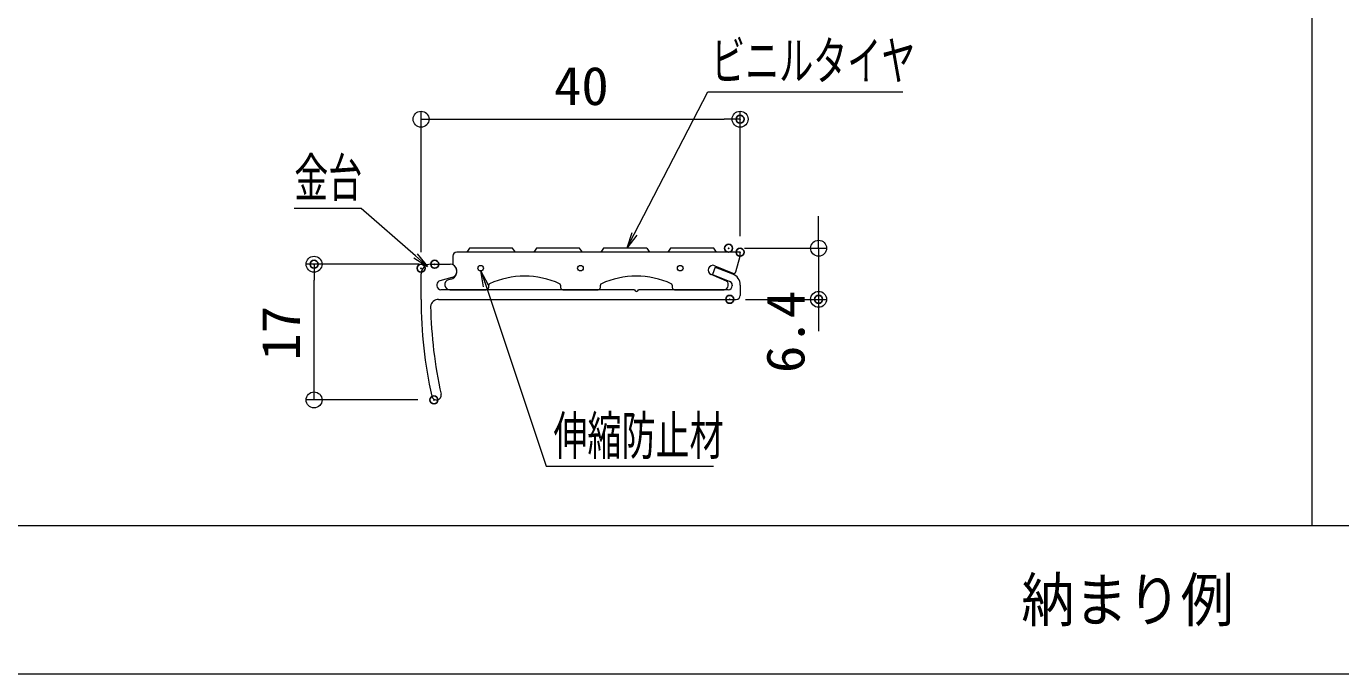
# Model space of a CAD drawing. Units: millimetres, scale not verified. Extents: x -400 to 400, y -277 to 277.
# Drawn here: x -231.9 to -67.2, y -111.6 to -30.5 of the extents above; entities that cross this region are included whole.
import ezdxf
from ezdxf.enums import TextEntityAlignment as Align

# ---------------------------------------------------------------- set-up
doc = ezdxf.new("R2010")
doc.units = ezdxf.units.MM
doc.header["$LTSCALE"] = 2
doc.header["$PDMODE"] = 32
doc.header["$PDSIZE"] = 1
for name, color, linetype, lineweight in [('0-0_zumenwaku', 6, 'Continuous', 9), ('0-2_CSLAYER1', 3, 'Continuous', 9), ('0-3_0', 1, 'Continuous', 9), ('0-D_6文字', 2, 'Continuous', 9)]:
    doc.layers.add(name, color=color, linetype=linetype, lineweight=lineweight)
doc.layers.add('0-1_moji', color=2, linetype='Continuous')
doc.layers.add('0-4_Defpoints', color=7, linetype='Continuous')
doc.styles.add('ＭＳ ゴシック', font='')
doc.styles.add('ＭＳ Ｐゴシック', font='')
doc.styles.get('ＭＳ ゴシック').set_extended_font_data('MS Gothic')
doc.styles.get('ＭＳ Ｐゴシック').set_extended_font_data('MS PGothic')

# ---------------------------------------------------------------- blocks, each defined once
blk = doc.blocks.new('_Origin')
at = {"layer": '0-3_0'}
blk.add_line((0, 0), (-2, 0), dxfattribs=at)
blk.add_circle((0, 0), 1, dxfattribs=at)
blk = doc.blocks.new('MLeader6')
at = {"layer": '0-D_6文字', "color": 1}
blk.add_line((-145.773, -38.735), (-122.038, -38.735), dxfattribs=at)
at = {"layer": '0-D_6文字'}
blk.add_line((-155.407, -56.691), (-156.623, -58.314), dxfattribs=at)
at = {"layer": '0-D_6文字', "color": 1}
blk.add_lwpolyline([(-155.704, -56.538), (-146.493, -38.735), (-145.773, -38.735)], dxfattribs=at)
at = {"layer": '0-D_6文字'}
blk.add_lwpolyline([(-156, -56.385), (-156.623, -58.314), (-155.704, -56.538)], dxfattribs=at)
at = {"layer": '0-D_6文字', "style": 'ＭＳ ゴシック', "width": 0.65}
blk.add_text('ビニルタイヤ', height=4.809, dxfattribs=at).set_placement((-146.072, -38.678), align=Align.BOTTOM_LEFT)
blk = doc.blocks.new('MLeader12')
at = {"layer": '0-D_6文字', "color": 1}
blk.add_line((-190.665, -53.359), (-198.311, -53.359), dxfattribs=at)
at = {"layer": '0-D_6文字'}
blk.add_line((-182.908, -59.028), (-181.617, -60.591), dxfattribs=at)
at = {"layer": '0-D_6文字', "color": 1}
blk.add_lwpolyline([(-183.127, -59.28), (-189.945, -53.359), (-190.665, -53.359)], dxfattribs=at)
at = {"layer": '0-D_6文字'}
blk.add_lwpolyline([(-183.345, -59.531), (-181.617, -60.591), (-183.127, -59.28)], dxfattribs=at)
at = {"layer": '0-D_6文字', "style": 'ＭＳ ゴシック', "width": 0.65}
blk.add_text('金台', height=4.809, dxfattribs=at).set_placement((-198.311, -53.31), align=Align.BOTTOM_LEFT)
blk = doc.blocks.new('MLeader17')
at = {"layer": '0-D_6文字'}
blk.add_line((-174.596, -63.165), (-174.915, -61.162), dxfattribs=at)
at = {"layer": '0-D_6文字', "color": 1}
blk.add_line((-166.016, -85.596), (-145.769, -85.596), dxfattribs=at)
at = {"layer": '0-D_6文字'}
blk.add_lwpolyline([(-173.964, -62.953), (-174.915, -61.162), (-174.28, -63.059)], dxfattribs=at)
at = {"layer": '0-D_6文字', "color": 1}
blk.add_lwpolyline([(-174.28, -63.059), (-166.736, -85.596), (-166.016, -85.596)], dxfattribs=at)
at = {"layer": '0-D_6文字', "style": 'ＭＳ ゴシック', "width": 0.65}
blk.add_text('伸縮防止材', height=4.809, dxfattribs=at).set_placement((-165.836, -85.622), align=Align.BOTTOM_LEFT)

msp = doc.modelspace()

# ---------------------------------------------------------------- linework, layer by layer
at = {"layer": '0-0_zumenwaku'}
for p, q in [((-70.815, 276.938), (-70.815, -93.062)), ((257.985, -93.062), (-400.015, -93.062)), ((-399.615, -111.586), (257.985, -111.586))]:
    msp.add_line(p, q, dxfattribs=at)
at = {"layer": '0-2_CSLAYER1'}
for p, q in [((-154.151, -58.314), (-153.801, -58.814)), ((-181.226, -60.314), (-178.776, -60.314)), ((-145.563, -60.683), (-145.926, -61.614)), ((-145.617, -60.503), (-143.378, -61.454)), ((-145.563, -60.683), (-143.381, -61.534)), ((-182.426, -64.714), (-182.426, -61.514)), ((-178.556, -61.985), (-180.056, -62.387)), ((-178.692, -62.192), (-178.982, -62.27)), ((-144.133, -62.437), (-146.086, -61.608)), ((-145.926, -61.614), (-143.744, -62.465)), ((-180.426, -62.87), (-180.426, -63.014)), ((-155.676, -63.514), (-179.926, -63.514)), ((-178.818, -63.514), (-174.251, -63.514)), ((-173.951, -63.214), (-173.951, -62.942)), ((-164.951, -62.942), (-164.951, -63.214)), ((-164.651, -63.514), (-160.251, -63.514)), ((-159.951, -63.214), (-159.951, -62.942)), ((-143.926, -63.514), (-155.176, -63.514)), ((-150.951, -62.942), (-150.951, -63.214)), ((-150.651, -63.514), (-144.451, -63.514)), ((-143.951, -63.014), (-143.951, -62.713)), ((-143.426, -62.931), (-143.426, -63.014)), ((-142.426, -62.931), (-142.426, -64.214)), ((-180.226, -64.714), (-142.926, -64.714))]:
    msp.add_line(p, q, dxfattribs=at)
for points in [[(-142.971, -61.255), (-142.451, -59.314), (-142.451, -58.814), (-177.951, -58.814)], [(-170.601, -58.814), (-170.951, -58.314), (-176.351, -58.314), (-176.701, -58.814)], [(-162.201, -58.814), (-162.551, -58.314), (-167.951, -58.314), (-168.301, -58.814)], [(-154.151, -58.314), (-159.551, -58.314), (-159.901, -58.814)], [(-145.401, -58.814), (-145.751, -58.314), (-151.151, -58.314), (-151.501, -58.814)], [(-178.451, -59.314), (-178.451, -60.312), (-178.244, -60.519)]]:
    msp.add_lwpolyline(points, dxfattribs=at)
for centre in [(-174.951, -60.814), (-162.451, -60.814), (-149.951, -60.814)]:
    msp.add_circle(centre, 0.35, dxfattribs=at)
for centre, radius, start, end in [((-177.951, -59.314), 0.5, 90, 180), ((-181.226, -61.514), 1.2, 90, 180), ((-178.776, -61.164), 0.85, 285, 90), ((-178.951, -61.226), 1, 285, 45), ((-145.851, -61.056), 0.6, 67, 247), ((-179.926, -62.87), 0.5, 105, 180), ((-178.818, -62.881), 0.633, 105, 270), ((-169.451, -72.439), 10.625, 65.63991, 114.36009), ((-155.451, -72.439), 10.625, 65.63991, 114.36009), ((-144.251, -62.713), 0.3, 0, 67), ((-143.926, -62.931), 0.5, 0, 68.68871), ((-143.926, -62.931), 1.5, 0, 68.68871), ((-143.261, -61.178), 0.3, 247, 345), ((-179.926, -63.014), 0.5, 180, 270), ((-174.251, -63.214), 0.3, 270, 0), ((-173.751, -62.942), 0.2, 114.36009, 180), ((-165.151, -62.942), 0.2, 0, 65.63991), ((-164.651, -63.214), 0.3, 180, 270), ((-160.251, -63.214), 0.3, 270, 0), ((-159.751, -62.942), 0.2, 114.36009, 180), ((-155.426, -63.458), 0.256, 192.68038, 347.31962), ((-151.151, -62.942), 0.2, 0, 65.63991), ((-150.651, -63.214), 0.3, 180, 270), ((-144.451, -63.014), 0.5, 270, 0), ((-143.926, -63.014), 0.5, 270, 0), ((-142.926, -64.214), 0.5, 270, 0), ((-127.426, -64.714), 55, 180, 192.74359), ((-180.226, -65.714), 1, 90, 173.11993), ((-127.426, -64.714), 53.8, 180.93744, 192.74359), ((-180.486, -76.714), 0.6, 192.74359, 12.74359)]:
    msp.add_arc(centre, radius, start, end, dxfattribs=at)
at = {"layer": '0-3_0'}
for p, q in [((-182.426, -58.815), (-182.426, -41.158)), ((-142.451, -56.814), (-142.451, -41.158)), ((-180.426, -42.158), (-144.451, -42.158)), ((-132.609, -56.314), (-132.609, -54.314)), ((-141.887, -58.314), (-131.609, -58.314)), ((-132.609, -58.314), (-132.609, -64.714)), ((-182.706, -60.314), (-196.832, -60.314)), ((-195.832, -75.314), (-195.832, -62.314)), ((-141.751, -64.714), (-131.609, -64.714)), ((-132.609, -66.714), (-132.609, -68.714)), ((-182.814, -77.314), (-196.832, -77.314))]:
    msp.add_line(p, q, dxfattribs=at)
at = {"layer": '0-4_Defpoints'}
for p in [(-142.451, -42.158), (-143.887, -58.314), (-142.451, -58.814), (-195.832, -60.314), (-182.426, -60.815), (-180.706, -60.314), (-143.751, -64.714), (-132.609, -64.714), (-180.814, -77.314)]:
    msp.add_point(p, dxfattribs=at)

# ---------------------------------------------------------------- block references
at = {"layer": '0-3_0'}
for p, rotation in [((-182.426, -42.158), 180), ((-132.609, -58.314), 270), ((-195.832, -60.314), 90), ((-132.609, -64.714), 90), ((-195.832, -77.314), 270)]:
    msp.add_blockref('_Origin', p, dxfattribs=dict(at, rotation=rotation))
msp.add_blockref('_Origin', (-142.451, -42.158), dxfattribs=at)
at = {"layer": '0-D_6文字'}
for name in ['MLeader6', 'MLeader12', 'MLeader17']:
    msp.add_blockref(name, (0, 0), dxfattribs=at)

# ---------------------------------------------------------------- texts
at = {"layer": '0-1_moji', "style": 'ＭＳ Ｐゴシック', "width": 0.9}
msp.add_text('納まり例', height=5.423, dxfattribs=at).set_placement((-107.206, -106.674), align=Align.BOTTOM_LEFT)
at = {"layer": '0-3_0', "color": 2, "style": 'ＭＳ ゴシック', "width": 1.05}
msp.add_text('40', height=4.809, dxfattribs=at).set_placement((-165.772, -41.833), align=Align.BOTTOM_LEFT)
for s, p in [('6.4', (-132.934, -73.944)), ('17', (-196.157, -72.398))]:
    msp.add_text(s, height=4.809, rotation=90, dxfattribs=at).set_placement(p, align=Align.BOTTOM_LEFT)

doc.saveas('drawing.dxf')
